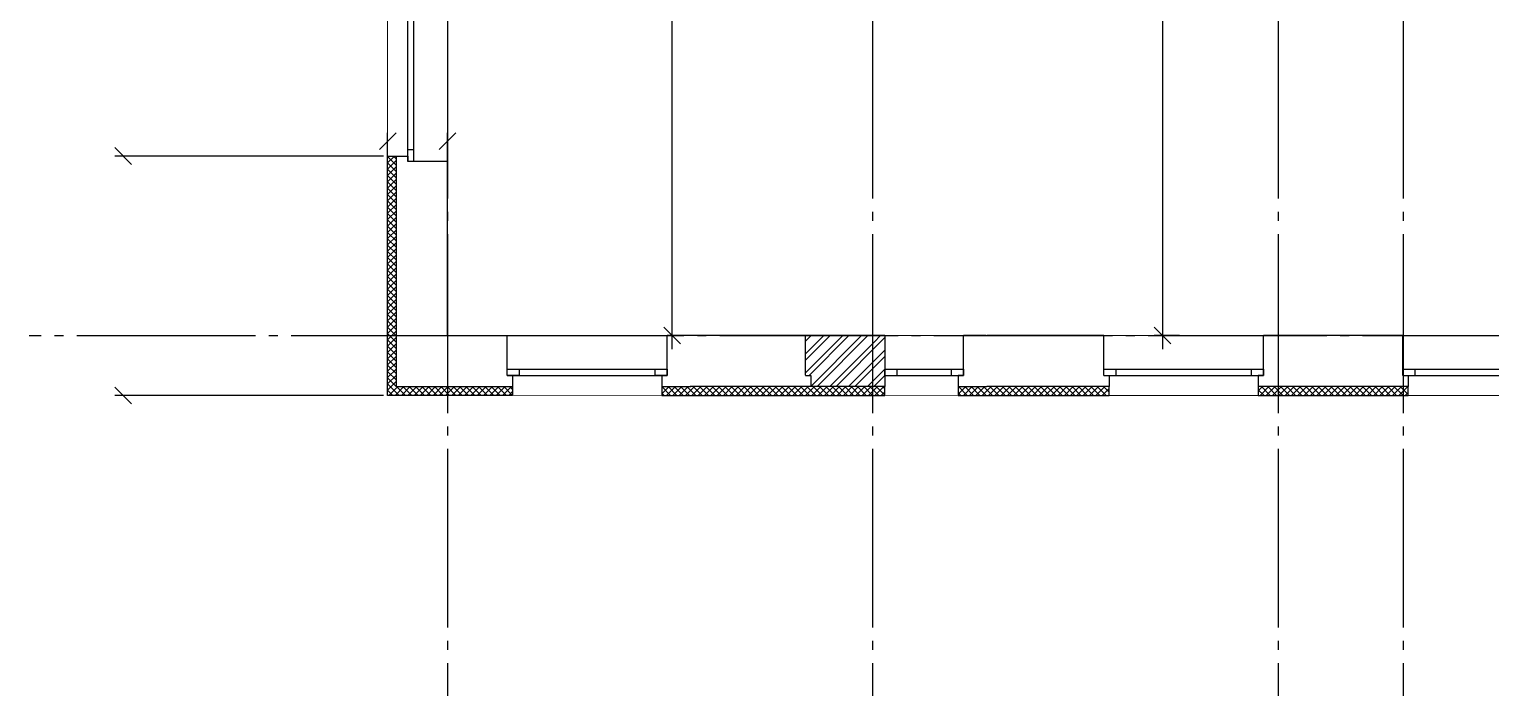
# Model space of a CAD drawing. Header units: metres. Extents: x 259338 to 307880, y -166790 to -144223.
# Drawn here: x 259370 to 275739, y -166790 to -159331 of the extents above; entities that cross this region are included whole.
import ezdxf

# ---------------------------------------------------------------- set-up
doc = ezdxf.new("R2010")
doc.units = ezdxf.units.M
doc.header["$MEASUREMENT"] = 0
doc.linetypes.add('ACAD_ISO03W100', pattern=[30, 12, -18])
doc.linetypes.add('GOST2.303 5', pattern=[24, 20, -1.5, 1, -1.5])

msp = doc.modelspace()

# ---------------------------------------------------------------- linework, layer by layer
at = {"color": 7, "linetype": 'GOST2.303 5', "lineweight": 25, "ltscale": 100}
for p, q in [((264054, -144826), (264054, -166790)), ((268813, -144826), (268813, -166790)), ((273359, -144826), (273359, -166790)), ((274759, -144826), (274759, -166790)), ((307503, -162761), (259370, -162761))]:
    msp.add_line(p, q, dxfattribs=at)
at = {"color": 7, "ltscale": 75}
for p, q in [((266571, -162910), (266571, -146880)), ((272063, -146880), (272063, -162910)), ((263384, -160976), (263384, -160490)), ((264054, -160947), (264054, -160490)), ((266099, -162760), (266664, -162760)), ((272253, -162760), (271969, -162760))]:
    msp.add_line(p, q, dxfattribs=at)
at = {"color": 7, "lineweight": 13, "ltscale": 200}
for p, q in [((263384, -160750), (263384, -159100)), ((264054, -160810), (264054, -159040)), ((266514, -162760), (264724, -162760)), ((270094, -162760), (268954, -162760)), ((273195, -162760), (271405, -162760)), ((274813, -162760), (276545, -162760)), ((266454, -163428), (264784, -163430)), ((269774, -163428), (268954, -163430)), ((271465, -163430), (273135, -163430)), ((274815, -163430), (276485, -163430))]:
    msp.add_line(p, q, dxfattribs=at)
at = {"color": 7}
for p, q in [((263609, -160810), (263609, -159040)), ((263679, -160810), (263679, -159040)), ((263609, -160676), (263679, -160676)), ((263679, -160810), (263609, -160810)), ((264724, -163135), (266514, -163135)), ((264724, -163205), (264724, -163135)), ((264858, -163135), (264858, -163205)), ((266381, -163205), (266381, -163135)), ((266514, -163135), (266514, -163205)), ((268954, -163135), (269834, -163135)), ((268954, -163205), (268954, -163135)), ((269088, -163135), (269088, -163205)), ((269701, -163205), (269701, -163135)), ((269834, -163135), (269834, -163205)), ((271405, -163135), (273195, -163135)), ((271405, -163205), (271405, -163135)), ((271538, -163135), (271538, -163205)), ((273061, -163205), (273061, -163135)), ((273195, -163135), (273195, -163205)), ((274755, -163135), (276545, -163135)), ((274755, -163205), (274755, -163135)), ((274888, -163135), (274888, -163205)), ((264724, -163205), (266513, -163205)), ((264858, -163205), (264724, -163205)), ((266514, -163205), (266381, -163205)), ((268954, -163205), (269834, -163205)), ((271405, -163205), (273195, -163205)), ((274755, -163205), (276545, -163205))]:
    msp.add_line(p, q, dxfattribs=at)
at = {"color": 0, "linetype": 'ByBlock'}
for p, q in [((263478, -160490), (263291, -160677)), ((264148, -160490), (263961, -160677)), ((260516, -160843), (260329, -160656)), ((266477, -162666), (266664, -162853)), ((271969, -162666), (272156, -162853)), ((260329, -163336), (260516, -163523))]:
    msp.add_line(p, q, dxfattribs=at)
at = {"color": 7, "ltscale": 100}
for p, q in [((263337, -160750), (260329, -160750)), ((263337, -163430), (260329, -163430))]:
    msp.add_line(p, q, dxfattribs=at)
at = {"color": 7, "linetype": 'Continuous'}
for p, q in [((263384, -163430), (263384, -160750)), ((263384, -160750), (263484, -160750)), ((263384, -160755), (263390, -160750)), ((263384, -160826), (263460, -160750)), ((263484, -160856), (263384, -160756)), ((263384, -160896), (263484, -160796)), ((263484, -160927), (263384, -160827)), ((263384, -160967), (263484, -160867)), ((263484, -160997), (263384, -160897)), ((263484, -160785), (263449, -160750)), ((263384, -161038), (263484, -160938)), ((263484, -161068), (263384, -160968)), ((263384, -161109), (263484, -161009)), ((263484, -161139), (263384, -161039)), ((263384, -161179), (263484, -161079)), ((263484, -161209), (263384, -161109)), ((263384, -161250), (263484, -161150)), ((263484, -161280), (263384, -161180)), ((263384, -161321), (263484, -161221)), ((263484, -161351), (263384, -161251)), ((263384, -161391), (263484, -161291)), ((263484, -161422), (263384, -161322)), ((263384, -161462), (263484, -161362)), ((263484, -161492), (263384, -161392)), ((263384, -161533), (263484, -161433)), ((263484, -161563), (263384, -161463)), ((263384, -161604), (263484, -161504)), ((263484, -161634), (263384, -161534)), ((263384, -161674), (263484, -161574)), ((263484, -161704), (263384, -161604)), ((263384, -161745), (263484, -161645)), ((263484, -161775), (263384, -161675)), ((263384, -161816), (263484, -161716)), ((263484, -161846), (263384, -161746)), ((263384, -161886), (263484, -161786)), ((263484, -161917), (263384, -161817)), ((263384, -161957), (263484, -161857)), ((263484, -161987), (263384, -161887)), ((263384, -162028), (263484, -161928)), ((263484, -162058), (263384, -161958)), ((263384, -162098), (263484, -161998)), ((263484, -162129), (263384, -162029)), ((263384, -162169), (263484, -162069)), ((263484, -162199), (263384, -162099)), ((263384, -162240), (263484, -162140)), ((263484, -162270), (263384, -162170)), ((263384, -162311), (263484, -162211)), ((263484, -162341), (263384, -162241)), ((263384, -162381), (263484, -162281)), ((263484, -162412), (263384, -162312)), ((263384, -162452), (263484, -162352)), ((263484, -162482), (263384, -162382)), ((263384, -162523), (263484, -162423)), ((263484, -162553), (263384, -162453)), ((263384, -162593), (263484, -162493)), ((263484, -162624), (263384, -162524)), ((263384, -162664), (263484, -162564)), ((263484, -162694), (263384, -162594)), ((263384, -162735), (263484, -162635)), ((263484, -162765), (263384, -162665)), ((263391, -162799), (263484, -162706)), ((263484, -162836), (263384, -162736)), ((263384, -162806), (263391, -162799)), ((263384, -162876), (263462, -162799)), ((263484, -162907), (263384, -162807)), ((263384, -162947), (263484, -162847)), ((263462, -162799), (263484, -162776)), ((268064, -162964), (268269, -162760)), ((268064, -163176), (268481, -162760)), ((268064, -162822), (268127, -162760)), ((268064, -163034), (268339, -162760)), ((268106, -163205), (268551, -162760)), ((268124, -163328), (268693, -162760)), ((268193, -163330), (268763, -162760)), ((268335, -163330), (268833, -162832)), ((268406, -163330), (268954, -162781)), ((268833, -162832), (268905, -162760)), ((263484, -162977), (263384, -162877)), ((263384, -163018), (263484, -162918)), ((263484, -163048), (263384, -162948)), ((263384, -163088), (263484, -162988)), ((263484, -163119), (263384, -163019)), ((268547, -163330), (268954, -162922)), ((268618, -163330), (268954, -162993)), ((263384, -163159), (263484, -163059)), ((263484, -163189), (263384, -163089)), ((263384, -163230), (263484, -163130)), ((263484, -163260), (263384, -163160)), ((263384, -163301), (263484, -163201)), ((268759, -163330), (268954, -163134)), ((263583, -163430), (263384, -163231)), ((263384, -163371), (263484, -163271)), ((263512, -163430), (263384, -163301)), ((263397, -163430), (263497, -163330)), ((263467, -163430), (263567, -163330)), ((263538, -163430), (263638, -163330)), ((263654, -163430), (263554, -163330)), ((263609, -163430), (263709, -163330)), ((263724, -163430), (263624, -163330)), ((263680, -163430), (263780, -163330)), ((263795, -163430), (263695, -163330)), ((263750, -163430), (263850, -163330)), ((263866, -163430), (263766, -163330)), ((263821, -163430), (263921, -163330)), ((263937, -163430), (263837, -163330)), ((263892, -163430), (263992, -163330)), ((264007, -163430), (263907, -163330)), ((263962, -163430), (264062, -163330)), ((264074, -163426), (263978, -163330)), ((264149, -163430), (264049, -163330)), ((264074, -163388), (264133, -163330)), ((264104, -163430), (264204, -163330)), ((264219, -163430), (264119, -163330)), ((264175, -163430), (264275, -163330)), ((264290, -163430), (264190, -163330)), ((264245, -163430), (264345, -163330)), ((264361, -163430), (264261, -163330)), ((264316, -163430), (264416, -163330)), ((264432, -163430), (264332, -163330)), ((264387, -163430), (264487, -163330)), ((264502, -163430), (264402, -163330)), ((264457, -163430), (264557, -163330)), ((264573, -163430), (264473, -163330)), ((264528, -163430), (264628, -163330)), ((264644, -163430), (264544, -163330)), ((264599, -163430), (264699, -163330)), ((264714, -163430), (264614, -163330)), ((264670, -163430), (264770, -163330)), ((264784, -163429), (264685, -163330)), ((264784, -163358), (264756, -163330)), ((264784, -163330), (264784, -163430)), ((266454, -163330), (266454, -163430)), ((266454, -163342), (266467, -163330)), ((266454, -163413), (266537, -163330)), ((266553, -163430), (266454, -163331)), ((266508, -163430), (266608, -163330)), ((266624, -163430), (266524, -163330)), ((266579, -163430), (266679, -163330)), ((266694, -163430), (266594, -163330)), ((266649, -163430), (266749, -163330)), ((266765, -163430), (266665, -163330)), ((266720, -163430), (266820, -163330)), ((266836, -163430), (266736, -163330)), ((266791, -163430), (266891, -163330)), ((266906, -163430), (266806, -163330)), ((266862, -163430), (266962, -163330)), ((266977, -163430), (266877, -163330)), ((266932, -163430), (267032, -163330)), ((267048, -163430), (266948, -163330)), ((267003, -163430), (267103, -163330)), ((267119, -163430), (267019, -163330)), ((267074, -163430), (267174, -163330)), ((267189, -163430), (267089, -163330)), ((267144, -163430), (267244, -163330)), ((267260, -163430), (267160, -163330)), ((267215, -163430), (267315, -163330)), ((267331, -163430), (267231, -163330)), ((267286, -163430), (267386, -163330)), ((267401, -163430), (267301, -163330)), ((267357, -163430), (267457, -163330)), ((267472, -163430), (267372, -163330)), ((267427, -163430), (267527, -163330)), ((267543, -163430), (267443, -163330)), ((267498, -163430), (267598, -163330)), ((267613, -163430), (267513, -163330)), ((267569, -163430), (267669, -163330)), ((267684, -163430), (267584, -163330)), ((267639, -163430), (267739, -163330)), ((267755, -163430), (267655, -163330)), ((267710, -163430), (267810, -163330)), ((267826, -163430), (267726, -163330)), ((267781, -163430), (267881, -163330)), ((267896, -163430), (267796, -163330)), ((267852, -163430), (267952, -163330)), ((267967, -163430), (267867, -163330)), ((267922, -163430), (268022, -163330)), ((268038, -163430), (267938, -163330)), ((267993, -163430), (268093, -163330)), ((268108, -163430), (268008, -163330)), ((268064, -163430), (268164, -163330)), ((268179, -163430), (268079, -163330)), ((268134, -163430), (268234, -163330)), ((268250, -163430), (268150, -163330)), ((268205, -163430), (268305, -163330)), ((268321, -163430), (268221, -163330)), ((268276, -163430), (268376, -163330)), ((268391, -163430), (268291, -163330)), ((268346, -163430), (268446, -163330)), ((268462, -163430), (268362, -163330)), ((268417, -163430), (268517, -163330)), ((268533, -163430), (268433, -163330)), ((268488, -163430), (268588, -163330)), ((268603, -163430), (268503, -163330)), ((268559, -163430), (268659, -163330)), ((268674, -163430), (268574, -163330)), ((268629, -163430), (268729, -163330)), ((268745, -163430), (268645, -163330)), ((268700, -163430), (268800, -163330)), ((268816, -163430), (268716, -163330)), ((268886, -163430), (268786, -163330)), ((268830, -163330), (268833, -163327)), ((268833, -163327), (268954, -163205)), ((268833, -163368), (268871, -163330)), ((268841, -163430), (268941, -163330)), ((268954, -163427), (268857, -163330)), ((268954, -163356), (268928, -163330)), ((268954, -163430), (268954, -163330)), ((269774, -163330), (269774, -163429)), ((269774, -163345), (269790, -163330)), ((269774, -163416), (269861, -163330)), ((269876, -163429), (269776, -163330)), ((269832, -163429), (269931, -163330)), ((269947, -163429), (269847, -163330)), ((269902, -163429), (270002, -163330)), ((270018, -163429), (269918, -163330)), ((269973, -163429), (270073, -163330)), ((270088, -163429), (269988, -163330)), ((270044, -163429), (270144, -163330)), ((270159, -163430), (270059, -163330)), ((270114, -163429), (270214, -163330)), ((270230, -163430), (270130, -163330)), ((270185, -163430), (270285, -163330)), ((270301, -163430), (270200, -163330)), ((270256, -163430), (270356, -163330)), ((270371, -163430), (270271, -163330)), ((270326, -163430), (270426, -163330)), ((270442, -163430), (270342, -163330)), ((270397, -163430), (270497, -163330)), ((270513, -163430), (270413, -163330)), ((270468, -163430), (270568, -163330)), ((270583, -163430), (270483, -163330)), ((270538, -163430), (270639, -163330)), ((270654, -163430), (270554, -163330)), ((270609, -163430), (270709, -163330)), ((270725, -163430), (270625, -163330)), ((270680, -163430), (270780, -163330)), ((270796, -163430), (270695, -163330)), ((270750, -163430), (270851, -163330)), ((270866, -163430), (270766, -163330)), ((270821, -163430), (270921, -163330)), ((270937, -163430), (270837, -163330)), ((270892, -163430), (270992, -163330)), ((271008, -163430), (270908, -163330)), ((270963, -163430), (271063, -163330)), ((271079, -163430), (270978, -163330)), ((271033, -163430), (271133, -163330)), ((271149, -163430), (271049, -163330)), ((271104, -163430), (271204, -163330)), ((271220, -163430), (271120, -163330)), ((271175, -163430), (271275, -163330)), ((271291, -163430), (271190, -163330)), ((271245, -163430), (271345, -163330)), ((271362, -163430), (271261, -163330)), ((271316, -163430), (271416, -163330)), ((271432, -163430), (271332, -163330)), ((271387, -163430), (271465, -163352)), ((271465, -163392), (271403, -163330)), ((271465, -163430), (271465, -163330)), ((273135, -163330), (273135, -163430)), ((273135, -163379), (273184, -163330)), ((273200, -163430), (273135, -163365)), ((273155, -163430), (273254, -163330)), ((273270, -163430), (273171, -163330)), ((273225, -163430), (273325, -163330)), ((273341, -163430), (273242, -163330)), ((273296, -163430), (273396, -163330)), ((273412, -163430), (273312, -163330)), ((273367, -163430), (273467, -163330)), ((273483, -163430), (273383, -163330)), ((273438, -163430), (273537, -163330)), ((273553, -163430), (273454, -163330)), ((273508, -163430), (273608, -163330)), ((273624, -163430), (273524, -163330)), ((273579, -163430), (273679, -163330)), ((273695, -163430), (273595, -163330)), ((273650, -163430), (273749, -163330)), ((273765, -163430), (273666, -163330)), ((273720, -163430), (273820, -163330)), ((273836, -163430), (273736, -163330)), ((273791, -163430), (273891, -163330)), ((273907, -163430), (273807, -163330)), ((273862, -163430), (273962, -163330)), ((273977, -163430), (273878, -163330)), ((273933, -163430), (274032, -163330)), ((274048, -163430), (273948, -163330)), ((274003, -163430), (274103, -163330)), ((274119, -163430), (274019, -163330)), ((274074, -163430), (274174, -163330)), ((274190, -163430), (274090, -163330)), ((274145, -163430), (274245, -163330)), ((274260, -163430), (274160, -163330)), ((274215, -163430), (274315, -163330)), ((274331, -163430), (274231, -163330)), ((274286, -163430), (274386, -163330)), ((274402, -163430), (274302, -163330)), ((274357, -163430), (274457, -163330)), ((274472, -163430), (274373, -163330)), ((274428, -163430), (274528, -163330)), ((274543, -163430), (274443, -163330)), ((274498, -163430), (274598, -163330)), ((274614, -163430), (274514, -163330)), ((274569, -163430), (274669, -163330)), ((274685, -163430), (274585, -163330)), ((274640, -163430), (274740, -163330)), ((274754, -163428), (274655, -163330)), ((274815, -163418), (274726, -163330)), ((274754, -163386), (274810, -163330)), ((274815, -163348), (274797, -163330)), ((274815, -163430), (274815, -163330)), ((263442, -163430), (263384, -163372)), ((264784, -163430), (263384, -163430)), ((264033, -163430), (264074, -163388)), ((264078, -163430), (264074, -163426)), ((264740, -163430), (264784, -163385)), ((266482, -163430), (266454, -163402)), ((266454, -163430), (268954, -163430)), ((268771, -163430), (268833, -163368)), ((268912, -163430), (268954, -163387)), ((269805, -163429), (269774, -163398)), ((269774, -163429), (271465, -163430)), ((271457, -163430), (271465, -163423)), ((273135, -163430), (274815, -163430)), ((274710, -163430), (274754, -163386)), ((274755, -163430), (274754, -163428)), ((274781, -163430), (274815, -163396))]:
    msp.add_line(p, q, dxfattribs=at)
at = {"color": 7, "linetype": 'Continuous', "lineweight": 13}
msp.add_line((263484, -163329), (263484, -160750), dxfattribs=at)
at = {"color": 7, "ltscale": 200}
for p, q in [((263484, -160750), (263609, -160750)), ((263484, -163329), (263484, -160750)), ((263609, -160750), (263609, -160810)), ((264054, -160810), (263609, -160810)), ((264054, -162760), (264054, -160810)), ((264054, -162760), (264724, -162760)), ((264724, -163205), (264724, -162760)), ((268954, -162760), (266514, -162760)), ((266514, -163204), (266514, -162760)), ((268064, -163204), (268064, -162760)), ((268954, -162760), (268954, -163330)), ((270082, -162760), (269833, -162760)), ((269834, -163204), (269834, -162760)), ((271405, -162760), (270094, -162760)), ((271405, -163205), (271405, -162760)), ((274755, -162760), (273195, -162760)), ((273195, -163205), (273195, -162760)), ((273444, -162760), (273253, -162760)), ((274755, -163204), (274755, -162760)), ((263485, -163330), (264784, -163330)), ((264724, -163205), (264784, -163205)), ((264784, -163205), (264784, -163330)), ((266514, -163205), (266454, -163205)), ((266454, -163205), (266454, -163330)), ((266454, -163330), (266779, -163330)), ((268954, -163330), (266774, -163330)), ((268124, -163330), (268064, -163330)), ((268065, -163205), (268124, -163205)), ((268124, -163205), (268124, -163330)), ((269774, -163205), (269774, -163330)), ((269834, -163205), (269774, -163205)), ((269774, -163330), (270094, -163330)), ((271214, -163330), (270094, -163330)), ((271465, -163330), (271214, -163330)), ((271405, -163205), (271465, -163205)), ((271465, -163205), (271465, -163330)), ((273135, -163205), (273135, -163330)), ((273194, -163205), (273135, -163205)), ((274815, -163330), (273135, -163330)), ((274755, -163205), (274815, -163205)), ((274815, -163205), (274815, -163330))]:
    msp.add_line(p, q, dxfattribs=at)
at = {"color": 7, "linetype": 'ACAD_ISO03W100', "ltscale": 5}
msp.add_line((266454, -163330), (266714, -163330), dxfattribs=at)
at = {"color": 7, "ltscale": 200}
for centre, start, end in [((263485, -163329), 180, 270), ((266514, -163204), 270, 0), ((268065, -163204), 180, 270), ((269834, -163204), 270, 0), ((271405, -163205), 180, 270), ((273194, -163205), 270, 0), ((274755, -163204), 180, 270)]:
    msp.add_arc(centre, 0.5, start, end, dxfattribs=at)

doc.saveas('drawing.dxf')
